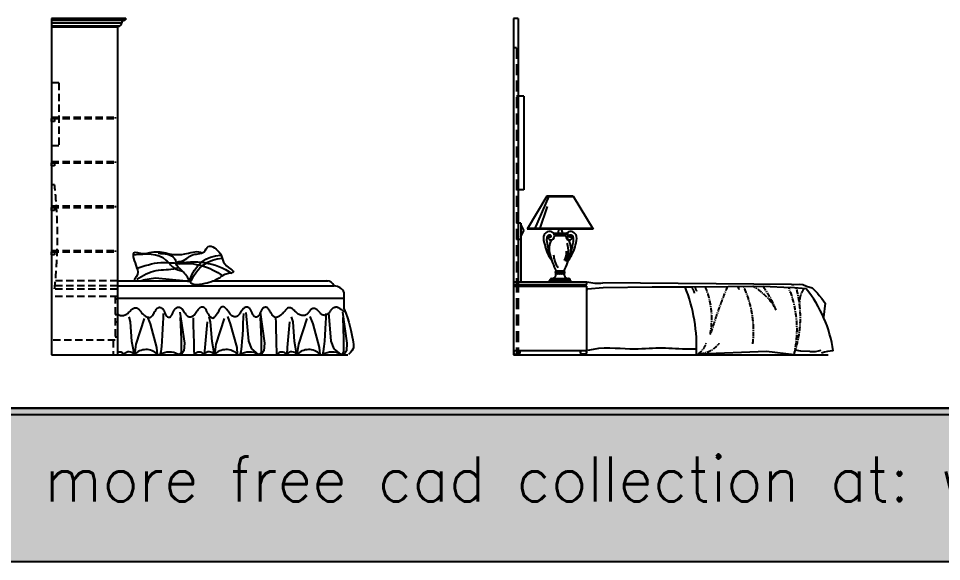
# Model space of a CAD drawing. Header units: millimetres. Extents: x 30176 to 68715, y 55479 to 72995.
# Drawn here: x 56095 to 62405, y 55479 to 59192 of the extents above; entities that cross this region are included whole.
import ezdxf

# ---------------------------------------------------------------- set-up
doc = ezdxf.new("R2010")
doc.units = ezdxf.units.MM
doc.linetypes.add('CENTER', pattern=[50.8, 31.75, -6.35, 6.35, -6.35])
doc.linetypes.add('DASHED2', pattern=[0.375, 0.25, -0.125])
doc.layers.add('www.cad-blocks.net', color=7, linetype='Continuous')
doc.styles.get("Standard").update_dxf_attribs({"font": 'arial.ttf'})

# ---------------------------------------------------------------- blocks, each defined once
blk = doc.blocks.new('A$C3E9C43F7')
for p, q in [((0, 2300), (0, 0)), ((508.4, 2300), (0, 2300)), ((500.9, 2292.5), (0, 2292.5)), ((500.9, 2285), (0, 2285)), ((450, 2300), (508.4, 2300)), ((500.9, 2285), (499, 2285)), ((508.4, 2292.5), (500.9, 2292.5)), ((500.9, 2292.5), (500.9, 2285)), ((508.4, 2300), (508.4, 2292.5)), ((478.3, 2268.4), (0, 2268.4)), ((457.5, 2247.5), (0, 2247.5)), ((450, 2240), (0, 2240)), ((450, 2240), (450, 0)), ((457.5, 2240), (450, 2240)), ((465, 2247.5), (457.5, 2247.5)), ((457.5, 2247.5), (457.5, 2240)), ((450, 505.4), (953.6, 505.4)), ((624.6, 512), (710.1, 526.9)), ((710.1, 526.9), (897.9, 508.4)), ((897.9, 508.4), (945.1, 501.9)), ((1107.6, 505.4), (1887.5, 505.4)), ((450, 470.7), (1931.2, 470.7)), ((450, 450), (450, 400)), ((450, 387.5), (2000, 387.5)), ((2000, 312.7), (2000, 426.2)), ((553, 313.6), (557.9, 317)), ((557.9, 317), (562.6, 319.6)), ((562.6, 319.6), (567.2, 321.4)), ((567.2, 321.4), (571.7, 322.3)), ((571.7, 322.3), (576, 322.4)), ((576, 322.4), (580.1, 321.8)), ((580.1, 321.8), (584.1, 320.3)), ((584.1, 320.3), (588, 318.1)), ((588, 318.1), (591.8, 315.1)), ((718.6, 314.8), (722, 318.3)), ((722, 318.3), (725.3, 320.9)), ((725.3, 320.9), (728.6, 322.9)), ((728.6, 322.9), (731.8, 324.1)), ((731.8, 324.1), (735, 324.8)), ((735, 324.8), (738.3, 325)), ((738.3, 325), (741.5, 324.7)), ((741.5, 324.7), (744.8, 324)), ((744.8, 324), (748.1, 322.9)), ((748.1, 322.9), (751.3, 321.3)), ((751.3, 321.3), (754.5, 319.3)), ((754.5, 319.3), (757.6, 316.8)), ((757.6, 316.8), (760.5, 313.8)), ((843.9, 313.7), (846.7, 317)), ((846.7, 317), (849.8, 319.9)), ((849.8, 319.9), (853.1, 322.2)), ((853.1, 322.2), (856.6, 324)), ((856.6, 324), (860.5, 325.1)), ((860.5, 325.1), (864.7, 325.7)), ((864.7, 325.7), (869, 325.6)), ((869, 325.6), (873.5, 324.8)), ((873.5, 324.8), (878.1, 323.2)), ((878.1, 323.2), (882.7, 320.8)), ((882.7, 320.8), (887.2, 317.6)), ((887.2, 317.6), (891.6, 313.6)), ((1006.7, 315.1), (1010.4, 319.2)), ((1010.4, 319.2), (1014, 322.4)), ((1014, 322.4), (1017.3, 324.8)), ((1017.3, 324.8), (1020.4, 326.5)), ((1020.4, 326.5), (1023.3, 327.5)), ((1023.3, 327.5), (1026.1, 328.1)), ((1026.1, 328.1), (1028.9, 328.2)), ((1028.9, 328.2), (1031.6, 328.2)), ((1031.6, 328.2), (1034.3, 327.9)), ((1034.3, 327.9), (1036.9, 327.3)), ((1036.9, 327.3), (1039.6, 326.3)), ((1039.6, 326.3), (1042.3, 324.7)), ((1042.3, 324.7), (1045.1, 322.4)), ((1045.1, 322.4), (1047.9, 319.3)), ((1047.9, 319.3), (1050.8, 315.2)), ((1152.2, 319.3), (1149.3, 315.2)), ((1155, 322.4), (1152.2, 319.3)), ((1157.7, 324.7), (1155, 322.4)), ((1160.4, 326.3), (1157.7, 324.7)), ((1163.1, 327.3), (1160.4, 326.3)), ((1165.8, 327.9), (1163.1, 327.3)), ((1168.5, 328.2), (1165.8, 327.9)), ((1171.2, 328.2), (1168.5, 328.2)), ((1173.9, 328.1), (1171.2, 328.2)), ((1176.7, 327.5), (1173.9, 328.1)), ((1179.7, 326.5), (1176.7, 327.5)), ((1182.8, 324.8), (1179.7, 326.5)), ((1186.1, 322.4), (1182.8, 324.8)), ((1189.6, 319.2), (1186.1, 322.4)), ((1193.4, 315.1), (1189.6, 319.2)), ((1312.8, 317.6), (1308.4, 313.6)), ((1317.3, 320.8), (1312.8, 317.6)), ((1321.9, 323.2), (1317.3, 320.8)), ((1326.5, 324.8), (1321.9, 323.2)), ((1331, 325.6), (1326.5, 324.8)), ((1335.4, 325.7), (1331, 325.6)), ((1339.5, 325.1), (1335.4, 325.7)), ((1343.4, 324), (1339.5, 325.1)), ((1347, 322.2), (1343.4, 324)), ((1350.3, 319.9), (1347, 322.2)), ((1353.3, 317), (1350.3, 319.9)), ((1356.1, 313.7), (1353.3, 317)), ((1442.5, 316.8), (1439.5, 313.8)), ((1445.5, 319.3), (1442.5, 316.8)), ((1448.7, 321.3), (1445.5, 319.3)), ((1452, 322.9), (1448.7, 321.3)), ((1455.3, 324), (1452, 322.9)), ((1458.5, 324.7), (1455.3, 324)), ((1461.8, 325), (1458.5, 324.7)), ((1465, 324.8), (1461.8, 325)), ((1468.2, 324.1), (1465, 324.8)), ((1471.5, 322.9), (1468.2, 324.1)), ((1474.7, 320.9), (1471.5, 322.9)), ((1478, 318.3), (1474.7, 320.9)), ((1481.4, 314.8), (1478, 318.3)), ((1612, 318.1), (1608.3, 315.1)), ((1615.9, 320.3), (1612, 318.1)), ((1619.9, 321.8), (1615.9, 320.3)), ((1624.1, 322.4), (1619.9, 321.8)), ((1628.4, 322.3), (1624.1, 322.4)), ((1632.8, 321.4), (1628.4, 322.3)), ((1637.4, 319.6), (1632.8, 321.4)), ((1642.2, 317), (1637.4, 319.6)), ((1647.1, 313.6), (1642.2, 317)), ((1785, 316.5), (1780.9, 314.9)), ((1789.3, 317.3), (1785, 316.5)), ((1793.7, 317.4), (1789.3, 317.3)), ((1798.2, 316.8), (1793.7, 317.4)), ((1802.6, 315.5), (1798.2, 316.8)), ((1919.3, 315.7), (1916.2, 313.3)), ((1922.6, 318), (1919.3, 315.7)), ((1926.1, 320), (1922.6, 318)), ((1929.8, 321.8), (1926.1, 320)), ((1933.6, 323.3), (1929.8, 321.8)), ((1937.6, 324.4), (1933.6, 323.3)), ((1941.7, 325.1), (1937.6, 324.4)), ((1946, 325.3), (1941.7, 325.1)), ((1950.3, 325), (1946, 325.3)), ((1954.8, 324.1), (1950.3, 325)), ((1959.3, 322.5), (1954.8, 324.1)), ((1963.8, 320.3), (1959.3, 322.5)), ((1968.5, 317.5), (1963.8, 320.3)), ((1973.4, 314.2), (1968.5, 317.5)), ((1998.6, 315.9), (2011.3, 284.7)), ((450, 281.9), (451.9, 279.7)), ((451.9, 279.7), (454, 277.4)), ((454, 277.4), (456.4, 275.5)), ((456.4, 275.5), (459.1, 273.8)), ((459.1, 273.8), (462.1, 272.3)), ((462.1, 272.3), (465.7, 271)), ((465.7, 271), (469.8, 269.9)), ((469.8, 269.9), (474.4, 269.1)), ((474.4, 269.1), (479.5, 268.6)), ((479.5, 268.6), (484.9, 268.7)), ((484.9, 268.7), (490.5, 269.3)), ((490.5, 269.3), (496.4, 270.5)), ((496.4, 270.5), (502.4, 272.6)), ((502.4, 272.6), (508.4, 275.4)), ((508.4, 275.4), (514.3, 279.2)), ((514.3, 279.2), (520.2, 283.7)), ((520.2, 283.7), (525.9, 288.8)), ((525.9, 288.8), (531.6, 294.1)), ((539.1, 225.6), (529.1, 259)), ((531.6, 294.1), (537.2, 299.4)), ((537.2, 299.4), (542.6, 304.6)), ((542.6, 304.6), (547.9, 309.4)), ((547.9, 309.4), (553, 313.6)), ((591.8, 315.1), (595.5, 311.5)), ((595.5, 311.5), (599.1, 307.3)), ((599.1, 307.3), (602.8, 302.8)), ((602.8, 302.8), (606.6, 298.1)), ((606.6, 298.1), (610.4, 293.2)), ((610.4, 293.2), (614.4, 288.4)), ((614.4, 288.4), (618.6, 283.7)), ((618.6, 283.7), (623, 279.3)), ((623, 279.3), (627.6, 275.3)), ((627.6, 275.3), (632.3, 271.5)), ((632.3, 271.5), (637.1, 268.1)), ((637.1, 268.1), (641.8, 265.1)), ((641.8, 265.1), (646.5, 262.4)), ((646.5, 262.4), (651.1, 260.1)), ((651.1, 260.1), (655.5, 258.3)), ((655.5, 258.3), (659.7, 256.8)), ((676.4, 212.2), (656.3, 262.4)), ((659.7, 256.8), (663.7, 255.9)), ((663.7, 255.9), (667.5, 255.5)), ((667.5, 255.5), (671.2, 255.7)), ((671.2, 255.7), (674.9, 256.7)), ((674.9, 256.7), (678.4, 258.5)), ((678.4, 258.5), (682, 261.2)), ((682, 261.2), (685.6, 264.9)), ((685.6, 264.9), (689.3, 269.5)), ((689.3, 269.5), (693, 274.9)), ((693, 274.9), (696.7, 280.9)), ((696.7, 280.9), (700.5, 287.2)), ((700.5, 287.2), (704.2, 293.5)), ((704.2, 293.5), (707.9, 299.7)), ((707.9, 299.7), (711.6, 305.5)), ((711.6, 305.5), (715.1, 310.6)), ((715.1, 310.6), (718.6, 314.8)), ((760.5, 313.8), (763.3, 310.3)), ((762.1, 253.1), (760.7, 217.1)), ((763.4, 282.4), (762.1, 253.1)), ((763.3, 310.3), (765.9, 306.3)), ((765.9, 306.3), (768.2, 301.7)), ((768.2, 301.7), (770.4, 296.8)), ((770.4, 296.8), (772.5, 291.5)), ((772.5, 291.5), (774.6, 286.2)), ((774.6, 286.2), (776.7, 281)), ((776.7, 281), (778.9, 276)), ((778.9, 276), (781.4, 271.3)), ((781.4, 271.3), (784.1, 267.1)), ((784.1, 267.1), (787.1, 263.6)), ((787.1, 263.6), (790.4, 260.8)), ((790.4, 260.8), (793.9, 258.7)), ((793.9, 258.7), (797.5, 257.3)), ((797.5, 257.3), (801.2, 256.8)), ((801.2, 256.8), (804.8, 257)), ((804.8, 257), (808.4, 258.2)), ((808.4, 258.2), (811.9, 260.2)), ((811.9, 260.2), (815.1, 263.1)), ((815.1, 263.1), (818.1, 266.8)), ((818.1, 266.8), (821, 271.1)), ((821, 271.1), (823.8, 275.8)), ((823.8, 275.8), (826.4, 280.9)), ((826.4, 280.9), (828.9, 286.2)), ((828.9, 286.2), (831.4, 291.4)), ((831.4, 291.4), (833.8, 296.5)), ((833.8, 296.5), (836.3, 301.3)), ((836.3, 301.3), (838.7, 305.9)), ((838.7, 305.9), (841.3, 310)), ((841.3, 310), (843.9, 313.7)), ((877.2, 292.5), (907.4, 80.3)), ((887.3, 107), (880.6, 255.7)), ((891.6, 313.6), (895.8, 308.6)), ((895.8, 308.6), (899.9, 303)), ((899.9, 303), (903.9, 296.9)), ((903.9, 296.9), (907.9, 290.6)), ((907.9, 290.6), (912, 284.3)), ((912, 284.3), (916.1, 278.4)), ((916.1, 278.4), (920.5, 272.9)), ((920.5, 272.9), (925, 268.2)), ((925, 268.2), (929.9, 264.4)), ((929.9, 264.4), (935, 261.7)), ((935, 261.7), (940.3, 259.9)), ((940.3, 259.9), (945.8, 259.3)), ((945.8, 259.3), (951.3, 259.7)), ((951.3, 259.7), (956.9, 261.1)), ((956.9, 261.1), (962.5, 263.7)), ((962.5, 263.7), (968, 267.5)), ((968, 267.5), (973.5, 272.3)), ((973.5, 272.3), (978.8, 278)), ((978.8, 278), (983.9, 284.3)), ((983.9, 284.3), (988.9, 290.9)), ((988.9, 290.9), (993.7, 297.6)), ((993.7, 297.6), (998.3, 304)), ((998.3, 304), (1002.6, 309.9)), ((1002.6, 309.9), (1006.7, 315.1)), ((1050.8, 315.2), (1053.7, 309.9)), ((1053.7, 309.9), (1056.8, 303.5)), ((1056.8, 303.5), (1060.3, 296.1)), ((1060.3, 296.1), (1064.3, 288.1)), ((1064.3, 288.1), (1069, 279.7)), ((1069, 279.7), (1074.7, 271.3)), ((1074.7, 271.3), (1081.7, 263.1)), ((1086.6, 225.6), (1076.5, 259)), ((1081.7, 263.1), (1090, 255.5)), ((1090, 255.5), (1100, 248.8)), ((1110, 255.5), (1100, 248.8)), ((1118.4, 263.1), (1110, 255.5)), ((1125.3, 271.3), (1118.4, 263.1)), ((1131, 279.7), (1125.3, 271.3)), ((1135.8, 288.1), (1131, 279.7)), ((1139.8, 296.1), (1135.8, 288.1)), ((1143.2, 303.5), (1139.8, 296.1)), ((1146.3, 309.9), (1143.2, 303.5)), ((1149.3, 315.2), (1146.3, 309.9)), ((1197.4, 309.9), (1193.4, 315.1)), ((1201.8, 304), (1197.4, 309.9)), ((1206.3, 297.6), (1201.8, 304)), ((1223.8, 212.2), (1203.8, 262.4)), ((1211.1, 290.9), (1206.3, 297.6)), ((1216.1, 284.3), (1211.1, 290.9)), ((1221.3, 278), (1216.1, 284.3)), ((1226.6, 272.3), (1221.3, 278)), ((1232, 267.5), (1226.6, 272.3)), ((1237.5, 263.7), (1232, 267.5)), ((1243.1, 261.1), (1237.5, 263.7)), ((1248.7, 259.7), (1243.1, 261.1)), ((1254.3, 259.3), (1248.7, 259.7)), ((1259.7, 259.9), (1254.3, 259.3)), ((1265, 261.7), (1259.7, 259.9)), ((1270.1, 264.4), (1265, 261.7)), ((1275, 268.2), (1270.1, 264.4)), ((1279.6, 272.9), (1275, 268.2)), ((1283.9, 278.4), (1279.6, 272.9)), ((1288.1, 284.3), (1283.9, 278.4)), ((1292.1, 290.6), (1288.1, 284.3)), ((1296.1, 296.9), (1292.1, 290.6)), ((1300.2, 303), (1296.1, 296.9)), ((1304.2, 308.6), (1300.2, 303)), ((1308.4, 313.6), (1304.2, 308.6)), ((1309.6, 253.1), (1308.2, 217.1)), ((1310.9, 282.4), (1309.6, 253.1)), ((1347.7, 93.6), (1331, 289.1)), ((1358.8, 310), (1356.1, 313.7)), ((1361.3, 305.9), (1358.8, 310)), ((1363.8, 301.3), (1361.3, 305.9)), ((1366.2, 296.5), (1363.8, 301.3)), ((1368.7, 291.4), (1366.2, 296.5)), ((1371.1, 286.2), (1368.7, 291.4)), ((1373.7, 280.9), (1371.1, 286.2)), ((1376.3, 275.8), (1373.7, 280.9)), ((1379, 271.1), (1376.3, 275.8)), ((1381.9, 266.8), (1379, 271.1)), ((1385, 263.1), (1381.9, 266.8)), ((1388.2, 260.2), (1385, 263.1)), ((1391.6, 258.2), (1388.2, 260.2)), ((1395.2, 257), (1391.6, 258.2)), ((1398.9, 256.8), (1395.2, 257)), ((1402.6, 257.3), (1398.9, 256.8)), ((1406.2, 258.7), (1402.6, 257.3)), ((1409.7, 260.8), (1406.2, 258.7)), ((1413, 263.6), (1409.7, 260.8)), ((1416, 267.1), (1413, 263.6)), ((1418.7, 271.3), (1416, 267.1)), ((1421.1, 276), (1418.7, 271.3)), ((1423.4, 281), (1421.1, 276)), ((1425.5, 286.2), (1423.4, 281)), ((1424.7, 292.5), (1454.8, 80.3)), ((1427.5, 291.5), (1425.5, 286.2)), ((1429.6, 296.8), (1427.5, 291.5)), ((1434.7, 107), (1428.1, 255.7)), ((1431.8, 301.7), (1429.6, 296.8)), ((1434.2, 306.3), (1431.8, 301.7)), ((1436.7, 310.3), (1434.2, 306.3)), ((1439.5, 313.8), (1436.7, 310.3)), ((1484.9, 310.6), (1481.4, 314.8)), ((1488.5, 305.5), (1484.9, 310.6)), ((1492.1, 299.7), (1488.5, 305.5)), ((1495.8, 293.5), (1492.1, 299.7)), ((1499.5, 287.2), (1495.8, 293.5)), ((1503.3, 280.9), (1499.5, 287.2)), ((1507, 274.9), (1503.3, 280.9)), ((1510.8, 269.5), (1507, 274.9)), ((1514.4, 264.9), (1510.8, 269.5)), ((1518, 261.2), (1514.4, 264.9)), ((1521.6, 258.5), (1518, 261.2)), ((1525.2, 256.7), (1521.6, 258.5)), ((1528.8, 255.7), (1525.2, 256.7)), ((1532.5, 255.5), (1528.8, 255.7)), ((1536.3, 255.9), (1532.5, 255.5)), ((1540.3, 256.8), (1536.3, 255.9)), ((1544.5, 258.3), (1540.3, 256.8)), ((1548.9, 260.1), (1544.5, 258.3)), ((1553.5, 262.4), (1548.9, 260.1)), ((1558.2, 265.1), (1553.5, 262.4)), ((1563, 268.1), (1558.2, 265.1)), ((1567.8, 271.5), (1563, 268.1)), ((1572.5, 275.3), (1567.8, 271.5)), ((1577, 279.3), (1572.5, 275.3)), ((1581.5, 283.7), (1577, 279.3)), ((1585.6, 288.4), (1581.5, 283.7)), ((1589.6, 293.2), (1585.6, 288.4)), ((1593.5, 298.1), (1589.6, 293.2)), ((1597.2, 302.8), (1593.5, 298.1)), ((1600.9, 307.3), (1597.2, 302.8)), ((1604.6, 311.5), (1600.9, 307.3)), ((1608.3, 315.1), (1604.6, 311.5)), ((1650.4, 225.6), (1640.4, 259)), ((1652.2, 309.4), (1647.1, 313.6)), ((1657.5, 304.6), (1652.2, 309.4)), ((1662.9, 299.4), (1657.5, 304.6)), ((1668.4, 294.1), (1662.9, 299.4)), ((1674.1, 288.8), (1668.4, 294.1)), ((1679.9, 283.7), (1674.1, 288.8)), ((1685.7, 279.2), (1679.9, 283.7)), ((1691.7, 275.4), (1685.7, 279.2)), ((1697.7, 272.6), (1691.7, 275.4)), ((1703.6, 270.5), (1697.7, 272.6)), ((1709.5, 269.3), (1703.6, 270.5)), ((1715.2, 268.7), (1709.5, 269.3)), ((1720.6, 268.6), (1715.2, 268.7)), ((1725.6, 269.1), (1720.6, 268.6)), ((1730.3, 269.9), (1725.6, 269.1)), ((1734.4, 271), (1730.3, 269.9)), ((1737.9, 272.3), (1734.4, 271)), ((1741, 273.8), (1737.9, 272.3)), ((1743.6, 275.5), (1741, 273.8)), ((1746, 277.4), (1743.6, 275.5)), ((1748.2, 279.7), (1746, 277.4)), ((1750.3, 282.2), (1748.2, 279.7)), ((1752.5, 285), (1750.3, 282.2)), ((1754.8, 288.2), (1752.5, 285)), ((1757.3, 291.7), (1754.8, 288.2)), ((1760, 295.4), (1757.3, 291.7)), ((1763, 299.2), (1760, 295.4)), ((1766.1, 303), (1763, 299.2)), ((1769.5, 306.6), (1766.1, 303)), ((1787.7, 212.2), (1767.6, 262.4)), ((1773.1, 309.8), (1769.5, 306.6)), ((1776.9, 312.7), (1773.1, 309.8)), ((1780.9, 314.9), (1776.9, 312.7)), ((1807.1, 313.5), (1802.6, 315.5)), ((1811.6, 310.7), (1807.1, 313.5)), ((1815.9, 307.3), (1811.6, 310.7)), ((1820.2, 303.1), (1815.9, 307.3)), ((1824.3, 298.5), (1820.2, 303.1)), ((1828.5, 293.6), (1824.3, 298.5)), ((1832.6, 288.6), (1828.5, 293.6)), ((1836.9, 283.9), (1832.6, 288.6)), ((1841.2, 279.5), (1836.9, 283.9)), ((1845.7, 275.8), (1841.2, 279.5)), ((1850.3, 272.9), (1845.7, 275.8)), ((1855.2, 271), (1850.3, 272.9)), ((1860.2, 270.1), (1855.2, 271)), ((1865.3, 270), (1860.2, 270.1)), ((1870.2, 270.7), (1865.3, 270)), ((1875, 271.9), (1870.2, 270.7)), ((1873.4, 253.1), (1872, 217.1)), ((1874.7, 282.4), (1873.4, 253.1)), ((1879.5, 273.6), (1875, 271.9)), ((1883.6, 275.7), (1879.5, 273.6)), ((1887.3, 278), (1883.6, 275.7)), ((1890.3, 280.4), (1887.3, 278)), ((1892.9, 283), (1890.3, 280.4)), ((1895.1, 285.6), (1892.9, 283)), ((1911.6, 93.6), (1894.8, 289.1)), ((1897, 288.3), (1895.1, 285.6)), ((1898.7, 291.1), (1897, 288.3)), ((1900.4, 293.9), (1898.7, 291.1)), ((1902, 296.8), (1900.4, 293.9)), ((1903.8, 299.6), (1902, 296.8)), ((1905.9, 302.5), (1903.8, 299.6)), ((1908.1, 305.3), (1905.9, 302.5)), ((1910.6, 308.1), (1908.1, 305.3)), ((1913.3, 310.8), (1910.6, 308.1)), ((1916.2, 313.3), (1913.3, 310.8)), ((1978.4, 310.7), (1973.4, 314.2)), ((1983.6, 307), (1978.4, 310.7)), ((1989.2, 303.3), (1983.6, 307)), ((1988.6, 292.5), (2018.7, 80.3)), ((1995.1, 299.7), (1989.2, 303.3)), ((1998.6, 107), (1991.9, 255.7)), ((2001.3, 296.4), (1995.1, 299.7)), ((2008, 293.6), (2001.3, 296.4)), ((2008.5, 293.4), (2008, 293.6)), ((2011.3, 284.7), (2022.1, 254.1)), ((2022.1, 254.1), (2031.2, 224.5)), ((549.2, 90.3), (539.1, 225.6)), ((632.9, 249), (575.9, 73.6)), ((719.9, 50.2), (676.4, 212.2)), ((760.7, 217.1), (758.9, 176.9)), ((1063.1, 225.6), (1046.4, 50.2)), ((1096.6, 90.3), (1086.6, 225.6)), ((1180.3, 249), (1123.4, 73.6)), ((1267.4, 50.2), (1223.8, 212.2)), ((1308.2, 217.1), (1306.4, 176.9)), ((1627, 225.6), (1610.3, 50.2)), ((1660.5, 90.3), (1650.4, 225.6)), ((1744.2, 249), (1687.3, 73.6)), ((1831.2, 50.2), (1787.7, 212.2)), ((1872, 217.1), (1870.3, 176.9)), ((2031.2, 224.5), (2038.7, 196.2)), ((2038.7, 196.2), (2044.9, 169.6)), ((756.7, 134.9), (753.9, 93.8)), ((758.9, 176.9), (756.7, 134.9)), ((1304.2, 134.9), (1301.3, 93.8)), ((1306.4, 176.9), (1304.2, 134.9)), ((1868, 134.9), (1865.2, 93.8)), ((1870.3, 176.9), (1868, 134.9)), ((2044.9, 169.6), (2050, 144.9)), ((2050, 144.9), (2054.3, 122.7)), ((565.9, 0), (549.2, 90.3)), ((575.9, 73.6), (565.9, 0)), ((753.9, 93.8), (750.2, 55.9)), ((887.3, 20.1), (887.3, 107)), ((907.4, 80.3), (904, 26.8)), ((1113.4, 0), (1096.6, 90.3)), ((1123.4, 73.6), (1113.4, 0)), ((1301.3, 93.8), (1297.7, 55.9)), ((1367.8, 40.1), (1347.7, 93.6)), ((1434.7, 20.1), (1434.7, 107)), ((1454.8, 80.3), (1451.5, 26.8)), ((1677.2, 0), (1660.5, 90.3)), ((1687.3, 73.6), (1677.2, 0)), ((1865.2, 93.8), (1861.5, 55.9)), ((1931.6, 40.1), (1911.6, 93.6)), ((1998.6, 20.1), (1998.6, 107)), ((2018.7, 80.3), (2015.3, 26.8)), ((2054.3, 122.7), (2058, 103.2)), ((2058, 103.2), (2061.2, 86.6)), ((2061.2, 86.6), (2063.4, 72.5)), ((2063.4, 72.5), (2064.3, 60.2)), ((0, 0), (2025.1, 0)), ((723.2, 3.3), (719.9, 50.2)), ((745.7, 23.8), (740, 0)), ((750.2, 55.9), (745.7, 23.8)), ((873.9, 3.3), (887.3, 20.1)), ((890.6, 6.7), (873.9, 3.3)), ((904, 26.8), (890.6, 6.7)), ((1046.4, 50.2), (1043.1, 3.3)), ((1270.7, 3.3), (1267.4, 50.2)), ((1293.1, 23.8), (1287.4, 0)), ((1297.7, 55.9), (1293.1, 23.8)), ((1414.7, 3.3), (1367.8, 40.1)), ((1421.4, 3.3), (1434.7, 20.1)), ((1438.1, 6.7), (1421.4, 3.3)), ((1451.5, 26.8), (1438.1, 6.7)), ((1610.3, 50.2), (1606.9, 3.3)), ((1834.6, 3.3), (1831.2, 50.2)), ((1857, 23.8), (1851.3, 0)), ((1861.5, 55.9), (1857, 23.8)), ((1978.5, 3.3), (1931.6, 40.1)), ((1985.2, 3.3), (1998.6, 20.1)), ((2001.9, 6.7), (1985.2, 3.3)), ((2015.3, 26.8), (2001.9, 6.7)), ((2042.9, 16.2), (2028.7, 3.3)), ((2053, 27.7), (2042.9, 16.2)), ((2059.5, 38.4), (2053, 27.7)), ((2063.1, 49.1), (2059.5, 38.4)), ((2064.3, 60.2), (2063.1, 49.1))]:
    blk.add_line(p, q)
at = {"linetype": 'DASHED2', "ltscale": 200}
for p, q in [((50, 1860.6), (0, 1860.6)), ((50, 1860.6), (50, 1429.4)), ((0, 1626), (435, 1626)), ((0, 1616), (435, 1616)), ((0, 1616), (20, 1616)), ((0, 1596), (0, 1616)), ((20, 1596), (0, 1596)), ((20, 1616), (20, 1596)), ((435, 1626), (435, 1616)), ((50, 1429.4), (0, 1429.4)), ((0, 1322), (435, 1322)), ((0, 1312), (435, 1312)), ((0, 1312), (20, 1312)), ((0, 1292), (0, 1312)), ((20, 1292), (0, 1292)), ((20, 1312), (20, 1292)), ((435, 1322), (435, 1312)), ((20, 1162.6), (0, 1162.6)), ((0, 1018), (435, 1018)), ((435, 1018), (435, 1008)), ((0, 1008), (435, 1008)), ((0, 1008), (20, 1008)), ((0, 988), (0, 1008)), ((20, 988), (0, 988)), ((20, 1008), (20, 988)), ((0, 714), (435, 714)), ((0, 704), (435, 704)), ((0, 704), (20, 704)), ((0, 684), (0, 704)), ((20, 704), (20, 684)), ((435, 714), (435, 704)), ((20, 684), (0, 684)), ((450, 505.4), (25.9, 505.4)), ((450, 450), (0, 450)), ((450, 470.7), (22.5, 470.7)), ((450, 400), (0, 400)), ((435, 400), (435, 100)), ((450, 380), (435, 380)), ((450, 380), (450, 274.2)), ((450, 274.2), (435, 274.2)), ((450, 224.2), (435, 224.2)), ((450, 224.2), (450, 120)), ((435, 100), (0, 100)), ((420, 100), (420, 0)), ((450, 120), (435, 120))]:
    blk.add_line(p, q, dxfattribs=at)
for centre, radius, start, end in [((498.1, 2264.9), 20.1, 87.42116, 169.92904), ((456, 2267.8), 22.2, 293.7928, 1.50079), ((1883.5, 455.7), 49.8, 17.52946, 94.5857), ((1931.5, 395.8), 74.9, 22.93998, 90.19169), ((-42440.9, -1051.9), 43429.6, 1.38985, 1.7204), ((-41877.1, -1051.9), 43429.6, 1.38985, 1.7204), ((462.7, -22.5), 41.8, 38.08605, 107.65964), ((530, -21.8), 42.6, 33.19271, 143.81734), ((645.6, -72.9), 108.9, 44.46968, 136.86291), ((805.5, -113.7), 132.3, 62.19666, 119.45504), ((1010.1, -22.5), 41.8, 38.08605, 145.03011), ((1077.4, -21.8), 42.6, 33.19271, 143.81734), ((1193, -72.9), 108.9, 44.46968, 136.86291), ((1352.9, -113.7), 132.3, 62.19666, 119.45504), ((1574, -22.5), 41.8, 38.08605, 145.03011), ((1641.3, -21.8), 42.6, 33.19271, 143.81734), ((1756.9, -72.9), 108.9, 44.46968, 136.86291), ((1916.8, -113.7), 132.3, 62.19666, 119.45504)]:
    blk.add_arc(centre, radius, start, end)
blk.add_arc((-3160.5, 805.4), 3200.5, 353.6339, 6.40877, dxfattribs=at)
at = {"extrusion": (0, 0, -1)}
for centre, major_axis, start_param, end_param in [((971.8, 88.4), (0, 548.2), 6.039149, 6.830446), ((918.2, 140.1), (0, 484.7), 6.177098, 6.886355), ((1155.5, 440.3), (0, 240.4), 5.006215, 6.281069), ((1171.7, 398.2), (0, 261.8), 5.131382, 6.259636)]:
    blk.add_ellipse(centre, major_axis=major_axis, ratio=0.913043, start_param=start_param, end_param=end_param, dxfattribs=at)
for points, knots in [([(1027.3, 696.1), (1024.1, 697.7), (989.6, 711.6), (918.4, 683.5), (822, 680.7), (745.1, 707), (674.4, 700.9), (623.7, 681.7), (549.7, 714.4), (561.6, 645.7), (582.7, 601.3), (596.1, 545.9), (561, 514.3), (568.8, 507.2), (572.5, 505.4)], [41.997199, 41.997199, 41.997199, 41.997199, 53.322207, 163.7317, 238.657078, 342.212916, 403.809039, 441.815006, 512.687737, 552.567554, 632.213292, 712.031983, 739.473979, 752.07769, 752.07769, 752.07769, 752.07769]), ([(562.2, 684.8), (643.8, 691.7), (751.1, 700.8), (829.2, 589.8), (872.6, 576.4), (895.1, 571.8)], [0, 0, 0, 0, 211.530635, 277.96176, 342.095342, 342.095342, 342.095342, 342.095342]), ([(728, 694.7), (772.5, 692.8), (828.2, 690.5), (850, 639.5), (854.6, 629.8)], [0, 0, 0, 0, 111.373868, 139.052761, 139.052761, 139.052761, 139.052761]), ([(875.3, 638.8), (867, 638.6), (838, 624.6), (893.6, 574.2), (928.7, 539.3), (957, 471.3), (1031.8, 483.7), (1097.1, 497.2), (1152, 527.8), (1190.6, 557.1), (1260.7, 559.7), (1208.1, 597.4), (1168.2, 629.3), (1165.2, 696.5), (1070.5, 770.9), (1044.7, 683.8), (965.7, 695.2), (923.8, 656), (893.7, 639.2), (875.3, 638.8)], [0, 0, 0, 0, 24.745627, 75.53113, 176.834759, 229.445206, 297.566138, 361.662638, 441.698298, 481.716035, 534.169181, 562.460227, 638.682249, 709.509726, 812.632561, 863.699451, 951.062791, 994.681159, 1049.588657, 1049.588657, 1049.588657, 1049.588657]), ([(577.9, 589.2), (633.4, 608.5), (723.3, 639.6), (817.3, 628.7), (853, 627.7)], [0, 0, 0, 0, 164.078276, 265.973695, 265.973695, 265.973695, 265.973695]), ([(582.3, 518.1), (625.2, 543.1), (708.6, 591.7), (812.8, 578.6), (861.3, 595.6), (867.3, 598)], [0, 0, 0, 0, 135.888954, 264.546281, 283.136958, 283.136958, 283.136958, 283.136958])]:
    blk.add_open_spline(points, degree=3, knots=knots)
blk.add_open_spline([(617.1, 505.4), (620.1, 507.3), (622.4, 509.6), (624.6, 512)], degree=3)
blk = doc.blocks.new('A$C154E1531')
for p, q in [((0, 2300), (0, 0.2)), ((30, 2300), (0, 2300)), ((30, 2300), (30, 2100)), ((30, 2100), (30, 500.2)), ((30, 1768.6), (20, 1768.6)), ((70, 1768.6), (30, 1768.6)), ((70, 1768.6), (70, 1128.6)), ((30, 1128.6), (20, 1128.6)), ((70, 1128.6), (30, 1128.6)), ((227.6, 1085), (92.6, 860)), ((240.1, 1085), (142, 860)), ((410.3, 1080.5), (224.9, 1080.5)), ((407.6, 1085), (227.6, 1085)), ((407.6, 1085), (542.6, 860)), ((228.8, 1013.3), (176.3, 860)), ((30, 900), (20, 900)), ((50, 900), (30, 900)), ((50, 900), (50, 788)), ((50, 888), (70, 848)), ((50, 808), (70, 848)), ((542.6, 860), (92.6, 860)), ((539.9, 864.5), (95.3, 864.5)), ((272.5, 832.1), (317.6, 832.1)), ((276.2, 825.2), (317.6, 825.2)), ((309.2, 860), (301.5, 833)), ((317.6, 832.1), (362.7, 832.1)), ((317.6, 825.2), (359, 825.2)), ((326, 860), (333.7, 833)), ((367.6, 836.9), (367.6, 788.3)), ((30, 788), (20, 788)), ((50, 788), (30, 788)), ((50, 788), (50, 500.2)), ((278.4, 815.2), (317.6, 815.2)), ((317.6, 815.2), (356.7, 815.2)), ((397.6, 813.4), (397.6, 793.6)), ((344.4, 572), (290.8, 572)), ((245.6, 500), (245.6, 507.4)), ((389.6, 507.4), (245.6, 507.4)), ((367.5, 520.6), (267.6, 520.6)), ((346.1, 557.3), (289.1, 557.3)), ((389.6, 507.4), (389.6, 500)), ((0, 500), (500, 500)), ((0, 480), (491, 480)), ((0, 470), (491, 470)), ((389.6, 500), (245.6, 500)), ((491, 480), (500, 480)), ((491, 470), (491, 480)), ((491, 470), (500, 470)), ((500, 480), (500, 500)), ((500, 30), (500, 470)), ((504.7, 450.9), (611.8, 460.3)), ((1899.4, 481.5), (610.1, 491.4)), ((611.8, 460.3), (947.9, 465.4)), ((947.9, 465.4), (1224.9, 465.4)), ((1224.9, 465.4), (1707.4, 468.5)), ((1707.4, 468.5), (1892.9, 460.3)), ((2000, 450.9), (1892.9, 460.3)), ((1899.4, 481.5), (1914.5, 481.5)), ((1914.5, 481.5), (1955.5, 482.9)), ((1955.5, 482.9), (1978.1, 481.1)), ((1978.1, 481.1), (2001.9, 468.8)), ((2001.9, 468.8), (2040.4, 458.7)), ((2040.4, 458.7), (2042.6, 456.5)), ((2042.6, 456.5), (2048.6, 450.7)), ((2048.6, 450.7), (2054.8, 444.4)), ((2054.8, 444.4), (2061.3, 437.9)), ((2061.3, 437.9), (2068.4, 430.6)), ((2068.4, 430.6), (2077.3, 420.9)), ((2077.3, 420.9), (2089.5, 406.3)), ((2089.5, 406.3), (2106.5, 384.8)), ((2106.5, 384.8), (2129.8, 354)), ((2129.8, 354), (2118.8, 257.8)), ((0, 30), (500, 30)), ((0, 0.2), (2150.5, 0.2)), ((3.7, 5.3), (40.7, 5.3)), ((496.3, 5.3), (459.3, 5.3)), ((542.8, 37.4), (504.4, 29.5)), ((581.2, 42.2), (542.8, 37.4)), ((619.3, 44.6), (581.2, 42.2)), ((656.8, 45.1), (619.3, 44.6)), ((693.4, 44.3), (656.8, 45.1)), ((728.7, 42.8), (693.4, 44.3)), ((762.4, 41.1), (728.7, 42.8)), ((794.2, 39.7), (762.4, 41.1)), ((823.8, 39.2), (794.2, 39.7)), ((851.5, 39.5), (823.8, 39.2)), ((877.5, 40.3), (851.5, 39.5)), ((902.2, 41.4), (877.5, 40.3)), ((925.8, 42.7), (902.2, 41.4)), ((948.7, 44), (925.8, 42.7)), ((971.1, 45.1), (948.7, 44)), ((993.4, 45.7), (971.1, 45.1)), ((1015.9, 45.7), (993.4, 45.7)), ((1038.4, 45.2), (1015.9, 45.7)), ((1061.1, 44.3), (1038.4, 45.2)), ((1084, 43.2), (1061.1, 44.3)), ((1107, 42), (1084, 43.2)), ((1130.1, 40.8), (1107, 42)), ((1153.4, 39.7), (1130.1, 40.8)), ((1176.7, 38.9), (1153.4, 39.7)), ((1200.2, 38.4), (1176.7, 38.9)), ((1223.5, 38.3), (1200.2, 38.4)), ((1246.5, 38.5), (1223.5, 38.3)), ((1250.6, 38.6), (1246.5, 38.5)), ((1271.2, 7.8), (1728.1, 25.2)), ((1728.1, 25.2), (1917.3, 2.4)), ((1963, 24.5), (1925.6, 31.3)), ((2025.6, 22.1), (1963, 24.5))]:
    blk.add_line(p, q)
at = {"linetype": 'DASHED2', "ltscale": 300}
for p, q in [((20, 2100), (0, 2100)), ((20, 2100), (20, 500.2)), ((20, 500.2), (20, 0.2)), ((30, 500.2), (30, 0.2))]:
    blk.add_line(p, q, dxfattribs=at)
for centre, radius, start, end in [((245.6, 801.4), 41.8, 53.81695, 169.02613), ((243.4, 812.4), 35.2, 321.98275, 40.13625), ((391.8, 812.4), 35.2, 139.86375, 218.01725), ((389.6, 801.4), 41.8, 10.97387, 126.18305), ((332.3, 798.4), 128.2, 175.11909, 200.63754), ((272.2, 785), 47.4, 165.74744, 201.47131), ((246.3, 798.3), 20, 75.68309, 184.73543), ((602.2, 814.1), 376.9, 187.06977, 200.6518), ((256, 803.5), 20.9, 138.15895, 213.24518), ((255.5, 809.8), 24.6, 226.24792, 309.10356), ((372.3, 723.6), 129.7, 151.53945, 195.9721), ((250.7, 810.6), 6.5, 80.03136, 226.80788), ((249.9, 811.3), 6.58, 235.76111, 78.73272), ((233.3, 709.4), 142, 330.24328, 22.02186), ((379.6, 809.8), 24.6, 230.89644, 313.75208), ((262.9, 723.6), 129.7, 344.0279, 28.46055), ((385.3, 811.3), 6.58, 101.26728, 304.23889), ((384.5, 810.6), 6.5, 313.19212, 99.96864), ((388.9, 798.3), 20, 355.26457, 104.31691), ((32.9, 814.1), 376.9, 339.3482, 352.93023), ((379.2, 803.5), 20.9, 326.75482, 41.84105), ((362.9, 785), 47.4, 338.52869, 14.25256), ((302.9, 798.4), 128.2, 339.36246, 4.88091), ((471.9, 806.5), 265, 191.59869, 216.93273), ((253, 699.5), 108.9, 330.26485, 4.34819), ((163.3, 806.5), 265, 323.06727, 348.40131), ((906.8, 867.1), 683.1, 195.20843, 205.59447), ((442.5, 692.7), 169.8, 182.94076, 214.93199), ((-271.7, 867.1), 683.1, 334.40553, 344.79157), ((292.5, 564.3), 7.87, 103.12933, 243.84548), ((342.6, 564.3), 7.87, 296.15452, 76.87067), ((262.9, 503.4), 17.8, 74.65636, 167.08297), ((259.2, 550.1), 30.7, 285.89444, 13.45288), ((298.1, 553.8), 6.28, 145.17216, 214.82784), ((287.8, 553.8), 6.28, 325.17216, 34.82784), ((302.6, 553.8), 6.28, 145.17216, 214.82784), ((292.3, 553.8), 6.28, 325.17216, 34.82784), ((307.1, 553.8), 6.28, 145.17216, 214.82784), ((296.8, 553.8), 6.28, 325.17216, 34.82784), ((311.6, 553.8), 6.28, 145.17216, 214.82784), ((301.3, 553.8), 6.28, 325.17216, 34.82784), ((316.1, 553.8), 6.28, 145.17216, 214.82784), ((305.8, 553.8), 6.28, 325.17216, 34.82784), ((320.6, 553.8), 6.28, 145.17216, 214.82784), ((310.3, 553.8), 6.28, 325.17216, 34.82784), ((324.9, 553.8), 6.28, 145.17216, 214.82784), ((314.6, 553.8), 6.28, 325.17216, 34.82784), ((329.4, 553.8), 6.28, 145.17216, 214.82784), ((319.1, 553.8), 6.28, 325.17216, 34.82784), ((333.9, 553.8), 6.28, 145.17216, 214.82784), ((323.6, 553.8), 6.28, 325.17216, 34.82784), ((338.4, 553.8), 6.28, 145.17216, 214.82784), ((328.1, 553.8), 6.28, 325.17216, 34.82784), ((342.9, 553.8), 6.28, 145.17216, 214.82784), ((332.6, 553.8), 6.28, 325.17216, 34.82784), ((347.4, 553.8), 6.28, 145.17216, 214.82784), ((337.1, 553.8), 6.28, 325.17216, 34.82784), ((376, 550.1), 30.7, 166.54712, 254.10556), ((372.2, 503.4), 17.8, 12.91703, 105.34364), ((580, 816.6), 326.6, 255.82216, 275.29127), ((1159.5, -84.8), 846, 140.7123, 141.2194), ((162, 57.9), 1088.7, 356.96439, 21.98156), ((1310.6, -102.6), 884.1, 8.47217, 38.75954), ((22.6, 17.6), 22.5, 146.47854, 213.12393), ((5.1, 2.8), 2.86, 117.74055, 254.86715), ((21.9, 17.6), 22.5, 326.87607, 33.52146), ((39.6, 2.8), 2.76, 293.43253, 66.56747), ((478.1, 17.6), 22.5, 146.47854, 213.12393), ((460.4, 2.8), 2.76, 113.43253, 246.56747), ((494.9, 2.8), 2.86, 285.13285, 62.25945), ((477.4, 17.6), 22.5, 326.87607, 33.52146), ((2035.5, 252.8), 230.9, 267.55253, 286.74288), ((2195.9, -235.6), 263.5, 92.35532, 110.1011)]:
    blk.add_arc(centre, radius, start, end)
at = {"linetype": 'CENTER'}
for centre, radius, start, end in [((1147.6, 403.6), 91, 10.83062, 42.74193), ((1355.7, 492.7), 120.2, 193.07434, 209.53486), ((792.3, 248.5), 562.3, 348.67098, 22.75209), ((4314.6, -733.1), 3095, 157.18583, 163.37528), ((1469.4, 418.3), 78.3, 21.42993, 38.78139), ((1579.7, 468.7), 41.4, 181.76804, 193.05262), ((917.6, 161), 722.7, 353.20232, 25.10399), ((1432.9, 105.9), 415.1, 30.01067, 60.76888), ((1012.3, -15.3), 845.7, 22.24988, 34.89046), ((1184.5, 174.3), 752.7, 346.79668, 22.37404), ((1225.2, 255.6), 735.4, 340.86875, 15.58198), ((2110.8, 359.8), 156.7, 143.83182, 182.83961), ((1193.8, 118.5), 129.5, 301.24668, 342.80227), ((1258.9, 194.5), 187.1, 273.74293, 321.78874)]:
    blk.add_arc(centre, radius, start, end, dxfattribs=at)
blk = doc.blocks.new('FORMAT')
at = {"true_color": 0x546d8e}
h = blk.add_hatch(color=155, dxfattribs=at)
h.set_gradient(color1=(68, 68, 68), color2=(84, 109, 142), tint=1)
h.paths.add_polyline_path([(68715.5, 55478.6), (68715.5, 56526.5), (33904.5, 56526.5), (33904.5, 55478.6)])
h.paths.add_polyline_path([(54090.9, 55812.9), (68328.4, 55812.9), (68328.4, 56273.6), (54090.9, 56273.6)], flags=24)
at = {"color": 155, "true_color": 0x546d8e}
for p, q in [((68715.5, 56526.5), (33904.5, 56526.5)), ((33904.5, 56526.5), (68715.5, 56526.5)), ((33904.5, 55478.6), (68715.5, 55478.6))]:
    blk.add_line(p, q, dxfattribs=at)
for p, q in [((33904.5, 56526.5), (68715.5, 56526.5)), ((33904.5, 56483.9), (68715.5, 56483.9))]:
    blk.add_line(p, q)
at = {"color": 155, "true_color": 0x546d8e, "insert": (54167.7, 56196.8), "char_height": 307.125, "attachment_point": 1}
blk.add_mtext_dynamic_manual_height_columns('{\\Fsimplex|c0;\\C7;download more free cad collection at: www.cad-blocks.net}', width=45138.163, gutter_width=12.5, heights=[0], dxfattribs=at)

msp = doc.modelspace()

# ---------------------------------------------------------------- block references
for name, p in [('A$C3E9C43F7', (56322.1, 56892)), ('A$C154E1531', (59480.3, 56892))]:
    msp.add_blockref(name, p)
at = {"layer": 'www.cad-blocks.net'}
msp.add_blockref('FORMAT', (0, 0), dxfattribs=at)

doc.saveas('drawing.dxf')
